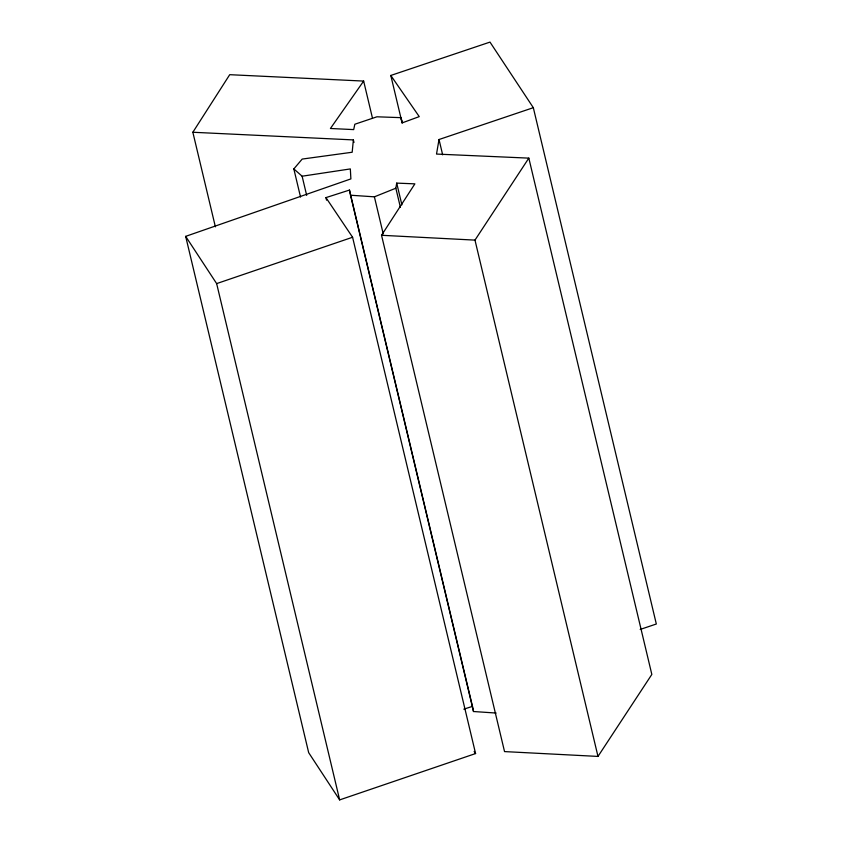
<?xml version="1.0" encoding="UTF-8"?>
<svg xmlns="http://www.w3.org/2000/svg" width="842" height="842" viewBox="0 0 842 842"><rect width="100%" height="100%" fill="white"/><g stroke="black" fill="none" stroke-linecap="round" stroke-linejoin="round"><path stroke-width="1.26" d="M215.384 226.824L192.85 132.257L353.366 139.909L352.177 152.244L302.183 159.075L293.837 168.926L300.541 197.049M400.413 207.385L395.845 188.208L396.708 183.114L414.885 183.851L381.542 235.286L504.537 751.59L597.988 756.421L651.834 674.431L528.829 158.128L436.514 154.065L439.019 139.519L533.323 107.692L656.328 624.006L640.194 629.448M192.85 132.257L229.719 74.685L363.649 81.074L372.469 118.133M597.988 756.421L474.983 240.117L528.829 158.128M363.649 81.074L330.422 128.489L353.693 129.605L354.829 124.237L376.942 116.796L401.045 117.659L402.265 122.774M326.559 200.175L325.949 197.617L349.472 190.071L350.514 195.218L374.395 196.828L395.845 188.208M325.949 197.617L352.577 237.255L475.583 753.558L339.652 799.9L308.677 752.664L185.672 236.36L350.882 178.904L350.335 168.926L302.12 176.21L293.837 168.926M185.672 236.36L216.647 283.596L352.577 237.255M402.066 122.732L390.804 75.454L489.991 42.1L533.323 107.692M463.805 709.153L472.478 706.375L349.472 190.071M381.542 235.286L474.983 240.117M350.514 195.218L473.509 711.522L496.138 713.048M390.804 75.454L419.242 116.617L402.002 122.943L401.045 117.659M474.141 751.411L475.583 753.558M439.019 139.519L442.671 154.854M396.708 183.114L401.887 204.838M374.395 196.828L383.226 233.887M353.366 139.909L353.977 142.466M302.12 176.21L306.677 195.376M216.647 283.596L339.652 799.9M472.478 706.375L473.509 711.522"/></g></svg>
